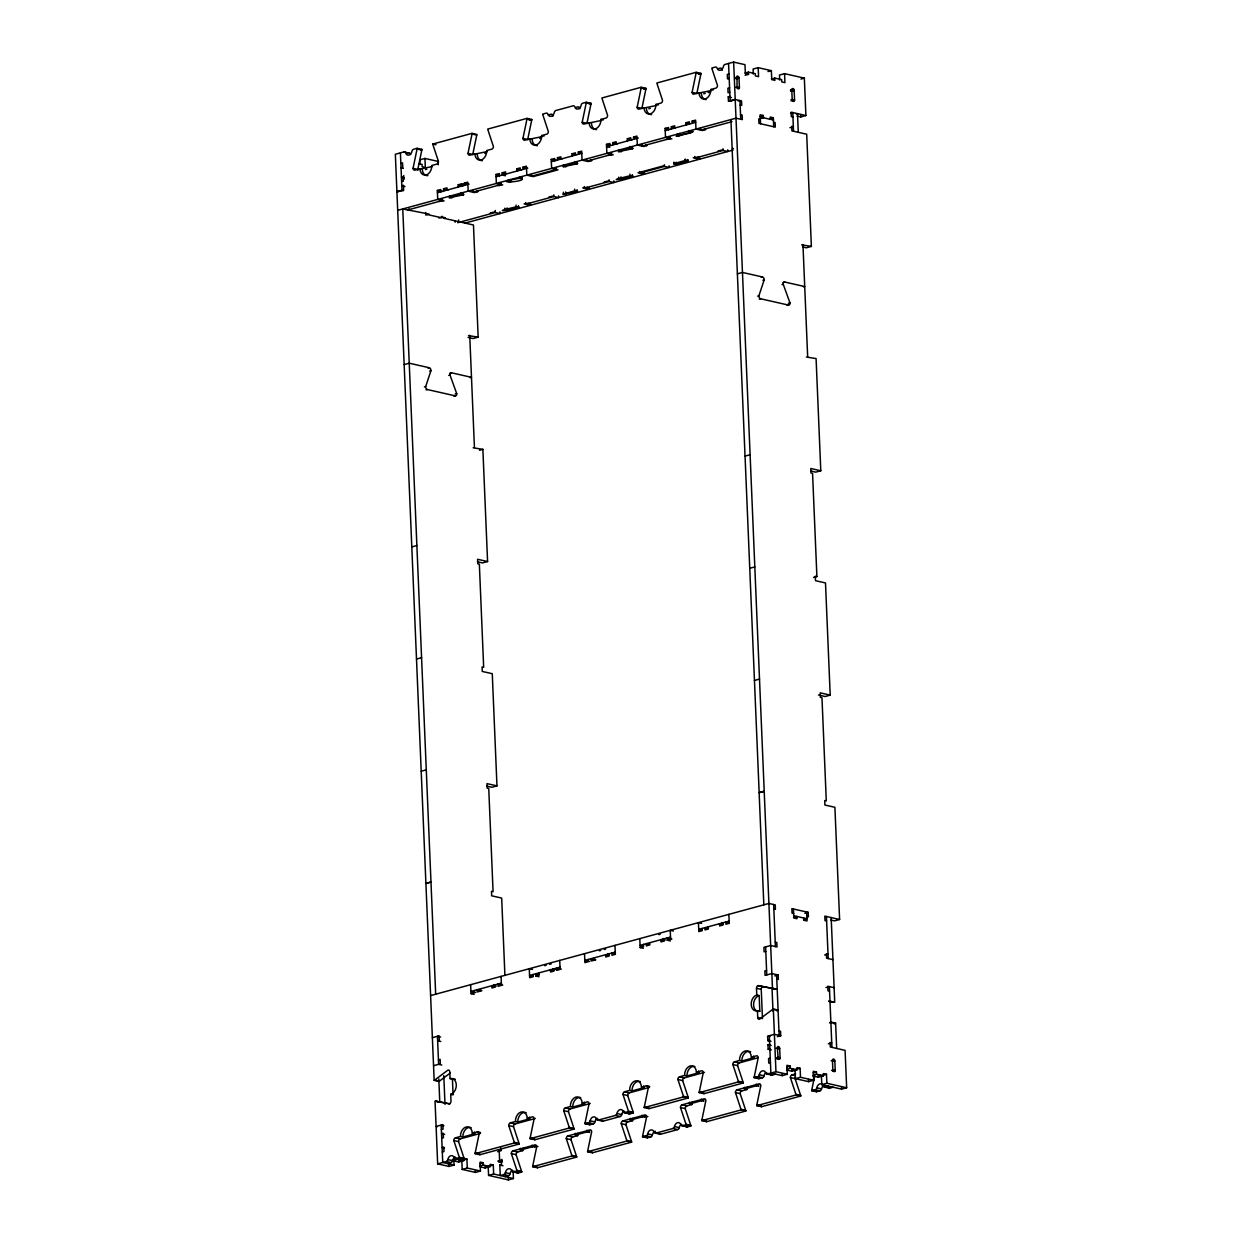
<?xml version="1.0" encoding="UTF-8"?>
<svg xmlns="http://www.w3.org/2000/svg" width="1242" height="1242" viewBox="0 0 1242 1242"><rect width="100%" height="100%" fill="white"/><g stroke="black" fill="none" stroke-linecap="round" stroke-linejoin="round"><path stroke-width="1.5" d="M735.838 78.727L739.006 77.858L739.409 87.483A1.739 1.133 74.8 0 1 738.291 88.896A1.739 1.133 74.8 0 1 737.034 86.94L737.034 76.305M432.449 166.506L414.844 170.107A2.313 1.661 -77.2 0 1 413.058 168.322L417.064 148.978A2.313 1.661 -77.2 0 0 417.11 148.31L421.861 149.397A2.313 1.661 -77.2 0 1 421.814 150.049L417.809 169.409A2.313 1.661 -77.2 0 0 417.933 170.138M468.001 153.356L472.022 134.012A2.313 1.661 -77.2 0 0 472.053 133.344L476.804 134.431A2.313 1.661 -77.2 0 1 476.757 135.083L472.752 154.443L468.001 153.356A2.313 1.661 -77.2 0 0 469.787 155.141L487.392 151.54M522.96 138.39L526.965 119.046A2.313 1.661 -77.2 0 0 526.996 118.378L531.747 119.465A2.313 1.661 -77.2 0 1 531.7 120.117L527.695 139.477L522.96 138.39A2.313 1.661 -77.2 0 0 524.745 140.175L542.335 136.573M582.203 122.259L586.224 102.9A2.313 1.661 -77.2 0 0 586.255 102.248L591.006 103.319A2.313 1.661 -77.2 0 1 590.959 103.986L586.954 123.331L582.203 122.259A2.313 1.661 -77.2 0 0 583.988 124.029L601.594 120.427M637.162 107.293L641.167 87.934A2.313 1.661 -77.2 0 0 641.214 87.266L645.949 88.353A2.313 1.661 -77.2 0 1 645.918 89.005L641.897 108.364L637.162 107.293A2.313 1.661 -77.2 0 0 638.947 109.063L656.537 105.461M692.105 92.327L696.11 72.968A2.313 1.661 -77.2 0 0 696.157 72.3L700.892 73.387A2.313 1.661 -77.2 0 1 700.861 74.039L696.855 93.398L692.105 92.327A2.313 1.661 -77.2 0 0 693.89 94.097L711.48 90.495M535.271 1118.468L515.12 1123.948A2.313 1.661 -77.2 0 0 513.52 1126.665L519.032 1143.416A2.313 1.661 -77.2 0 1 519.14 1144.037L479.893 1154.734L475.143 1153.647A2.313 1.661 -77.2 0 1 475.189 1152.995L479.195 1133.636A2.313 1.661 -77.2 0 0 477.409 1131.85L472.333 1133.232A8.12 5.791 -77.2 0 0 466.092 1126.991A8.12 5.791 -77.2 0 0 460.487 1136.461L455.426 1137.843A2.313 1.661 -77.2 0 0 453.827 1140.544L459.338 1157.311A2.313 1.661 -77.2 0 1 459.447 1157.932L464.182 1159.003A2.313 1.661 -77.2 0 0 464.089 1158.382L458.577 1141.631A2.313 1.661 -77.2 0 1 460.161 1138.914L480.328 1133.434M590.214 1103.501L570.062 1108.982A2.313 1.661 -77.2 0 0 568.463 1111.699L573.975 1128.45A2.313 1.661 -77.2 0 1 574.083 1129.071L534.836 1139.768L530.086 1138.681A2.313 1.661 -77.2 0 1 530.132 1138.029L534.138 1118.669A2.313 1.661 -77.2 0 0 532.352 1116.884L527.276 1118.266A8.12 5.791 -77.2 0 0 521.035 1112.025A8.12 5.791 -77.2 0 0 515.446 1121.495L510.369 1122.877A2.313 1.661 -77.2 0 0 508.77 1125.578L514.281 1142.345A2.313 1.661 -77.2 0 1 514.39 1142.966L519.14 1144.037M577.872 1133.294A8.12 5.791 -77.2 0 0 577.716 1135.623L572.64 1137.004A2.313 1.661 -77.2 0 0 571.041 1139.706L576.567 1156.473A2.313 1.661 -77.2 0 1 576.661 1157.094L537.413 1167.775L532.678 1166.704A2.313 1.661 -77.2 0 1 532.709 1166.036L536.715 1146.692A2.313 1.661 -77.2 0 0 534.929 1144.907L512.946 1150.899A2.313 1.661 -77.2 0 0 511.347 1153.601L516.874 1170.352A2.313 1.661 -77.2 0 1 516.967 1170.973L521.718 1172.06A2.313 1.661 -77.2 0 0 521.624 1171.439L516.098 1154.672A2.313 1.661 -77.2 0 1 517.697 1151.971L522.773 1150.589A8.12 5.791 -77.2 0 1 522.929 1148.26M597.2 1118.343A4.642 3.307 -77.2 0 0 594.887 1121.899A2.313 1.661 -77.2 0 1 593.35 1123.824L589.779 1124.786L585.029 1123.715A2.313 1.661 -77.2 0 1 585.075 1123.047L589.081 1103.703A2.313 1.661 -77.2 0 0 587.295 1101.918L582.219 1103.3A8.12 5.791 -77.2 0 0 575.977 1097.059A8.12 5.791 -77.2 0 0 570.388 1106.529L565.312 1107.911A2.313 1.661 -77.2 0 0 563.713 1110.612L569.24 1127.363A2.313 1.661 -77.2 0 1 569.333 1128L574.083 1129.071M632.815 1118.328A8.12 5.791 -77.2 0 0 632.659 1120.657L627.583 1122.038A2.313 1.661 -77.2 0 0 625.984 1124.74L631.51 1141.507A2.313 1.661 -77.2 0 1 631.604 1142.128L592.372 1152.809L587.621 1151.738A2.313 1.661 -77.2 0 1 587.652 1151.07L591.673 1131.726A2.313 1.661 -77.2 0 0 589.888 1129.941L567.889 1135.933A2.313 1.661 -77.2 0 0 566.29 1138.635L571.817 1155.386A2.313 1.661 -77.2 0 1 571.91 1156.007L576.661 1157.094M704.416 1072.389L684.264 1077.885A2.313 1.661 -77.2 0 0 682.665 1080.587L688.177 1097.338A2.313 1.661 -77.2 0 1 688.285 1097.959L649.038 1108.656L644.288 1107.569A2.313 1.661 -77.2 0 1 644.334 1106.917L648.34 1087.557A2.313 1.661 -77.2 0 0 646.554 1085.772L641.477 1087.154A8.12 5.791 -77.2 0 0 635.236 1080.928A8.12 5.791 -77.2 0 0 629.647 1090.383L624.571 1091.765A2.313 1.661 -77.2 0 0 622.972 1094.466L628.483 1111.233A2.313 1.661 -77.2 0 1 628.592 1111.854L633.342 1112.925A2.313 1.661 -77.2 0 0 633.234 1112.304L627.722 1095.553A2.313 1.661 -77.2 0 1 629.321 1092.851L649.473 1087.355M655.233 1131.167A4.642 3.307 -77.2 0 0 652.407 1134.94A2.313 1.661 -77.2 0 1 650.87 1136.88L647.315 1137.843L642.564 1136.772A2.313 1.661 -77.2 0 1 642.611 1136.104L646.616 1116.76A2.313 1.661 -77.2 0 0 644.831 1114.974L622.832 1120.967A2.313 1.661 -77.2 0 0 621.233 1123.668L626.76 1140.42A2.313 1.661 -77.2 0 1 626.853 1141.041L631.604 1142.128M757.527 1057.92L739.207 1062.919A2.313 1.661 -77.2 0 0 737.608 1065.62L743.135 1082.372A2.313 1.661 -77.2 0 1 743.228 1082.993L703.981 1093.69L699.23 1092.603A2.313 1.661 -77.2 0 1 699.277 1091.951L703.283 1072.591A2.313 1.661 -77.2 0 0 701.497 1070.806L696.42 1072.188A8.12 5.791 -77.2 0 0 690.179 1065.947A8.12 5.791 -77.2 0 0 684.59 1075.417L679.514 1076.798A2.313 1.661 -77.2 0 0 677.915 1079.5L683.442 1096.267A2.313 1.661 -77.2 0 1 683.535 1096.888L688.285 1097.959M747.016 1087.216A8.12 5.791 -77.2 0 0 746.861 1089.544L741.784 1090.926A2.313 1.661 -77.2 0 0 740.185 1093.643L745.712 1110.395A2.313 1.661 -77.2 0 1 745.805 1111.016L706.574 1121.712L701.823 1120.626A2.313 1.661 -77.2 0 1 701.87 1119.974L705.875 1100.614A2.313 1.661 -77.2 0 0 704.09 1098.828L682.091 1104.821A2.313 1.661 -77.2 0 0 680.492 1107.522L686.019 1124.289A2.313 1.661 -77.2 0 1 686.112 1124.91L690.862 1125.982A2.313 1.661 -77.2 0 0 690.769 1125.361L685.242 1108.609A2.313 1.661 -77.2 0 1 686.842 1105.892L691.918 1104.511A8.12 5.791 -77.2 0 1 692.073 1102.182M766.097 1072.436A4.642 3.307 -77.2 0 0 764.032 1075.82A2.313 1.661 -77.2 0 1 762.495 1077.745L758.924 1078.724L754.173 1077.637A2.313 1.661 -77.2 0 1 754.22 1076.985L758.225 1057.625A2.313 1.661 -77.2 0 0 756.44 1055.84L751.379 1057.221A8.12 5.791 -77.2 0 0 745.122 1050.98A8.12 5.791 -77.2 0 0 739.533 1060.451L734.457 1061.832A2.313 1.661 -77.2 0 0 732.858 1064.534L738.385 1081.301A2.313 1.661 -77.2 0 1 738.478 1081.922L743.228 1082.993M795.454 1077.156A2.313 1.661 -77.2 0 0 795.128 1078.677L800.655 1095.428A2.313 1.661 -77.2 0 1 800.748 1096.049L761.517 1106.731L756.766 1105.659A2.313 1.661 -77.2 0 1 756.813 1105.007L760.818 1085.648A2.313 1.661 -77.2 0 0 759.033 1083.862L737.034 1089.855A2.313 1.661 -77.2 0 0 735.45 1092.556L740.962 1109.323A2.313 1.661 -77.2 0 1 741.055 1109.944L745.805 1111.016M824.129 1085.197A4.642 3.307 -77.2 0 0 821.552 1088.877A2.313 1.661 -77.2 0 1 820.031 1090.802L816.46 1091.765L811.709 1090.693A2.313 1.661 -77.2 0 1 811.756 1090.026L814.674 1075.96M470.221 377.677L471.494 377.335L451.467 372.786A2.313 1.521 74.8 0 0 450.008 375.037L456.714 393.605A2.313 1.521 74.8 0 1 455.271 395.872L427.341 389.538A2.313 1.521 74.8 0 1 425.68 386.572L430.927 370.721A2.313 1.521 74.8 0 0 429.266 367.741L409.239 363.207L404.162 364.589M803.45 286.902L804.707 286.56L784.68 282.012A2.313 1.521 74.8 0 0 783.236 284.278L789.943 302.846A2.313 1.521 74.8 0 1 788.484 305.097L760.57 298.763A2.313 1.521 74.8 0 1 758.893 295.798L764.156 279.947A2.313 1.521 74.8 0 0 762.479 276.982L742.452 272.433L737.391 273.814M410.605 154.582A4.642 3.307 -77.2 0 1 410.388 154.039A2.313 1.661 -77.2 0 0 408.727 152.968L403.976 151.897L395.344 154.256L434.157 1080.323A2.313 1.661 -77.2 0 0 434.638 1080.105L447.989 1070.076A2.313 1.661 -77.2 0 1 449.775 1071.862L450.054 1078.584A8.12 5.791 -77.2 0 1 456.311 1084.825A8.12 5.791 -77.2 0 1 450.722 1094.295L451.001 1101.017A2.313 1.661 -77.2 0 1 449.402 1103.719L435.523 1101.111L447.213 1103.501M434.157 1080.323L438.907 1081.409A2.313 1.661 -77.2 0 0 439.389 1081.177L450.241 1073.026M776.762 1010.926L777.601 1010.305A2.313 1.661 -77.2 0 1 778.082 1010.072L773.331 1009.001A2.313 1.661 -77.2 0 0 772.85 1009.234L759.499 1019.247A2.313 1.661 -77.2 0 1 757.713 1017.477L757.434 1010.74A8.12 5.791 -77.2 0 1 751.193 1004.499A8.12 5.791 -77.2 0 1 756.782 995.028L756.502 988.306A2.313 1.661 -77.2 0 1 758.086 985.605L776.716 989.284L758.086 985.605M829.547 1022.911L830.386 1022.275A2.313 1.661 -77.2 0 1 830.851 1022.057L835.602 1023.129L836.673 1048.45M834.298 1023.982L835.121 1023.361A2.313 1.661 -77.2 0 1 835.602 1023.129M673.987 163.804C677.34 166.475 704.354 154.163 673.987 163.804L673.909 162.112L674.002 163.804L676.378 164.348L676.269 162.236M417.11 148.31L413.539 149.288A2.313 1.661 -77.2 0 0 412.018 151.214A4.642 3.307 -77.2 0 1 408.944 155.079A4.642 3.307 -77.2 0 1 405.637 152.952A2.313 1.661 -77.2 0 0 403.976 151.897M419.92 168.726A8.12 5.791 -77.2 0 0 426.177 174.967A8.12 5.791 -77.2 0 0 431.766 165.512L436.842 164.115A2.313 1.661 -77.2 0 0 438.442 161.413L432.915 144.662A2.313 1.661 -77.2 0 1 432.821 144.041L472.053 133.344M526.996 118.378L487.764 129.075A2.313 1.661 -77.2 0 0 487.858 129.696L493.385 146.447A2.313 1.661 -77.2 0 1 491.785 149.149L486.709 150.53A8.12 5.791 -77.2 0 1 481.12 160.001A8.12 5.791 -77.2 0 1 474.863 153.76M586.255 102.248L582.7 103.21A2.313 1.661 -77.2 0 0 581.163 105.135A4.642 3.307 -77.2 0 1 578.104 109.001A4.642 3.307 -77.2 0 1 574.782 106.874A2.313 1.661 -77.2 0 0 573.121 105.818L555.842 110.522A2.313 1.661 -77.2 0 0 554.305 112.463A4.642 3.307 -77.2 0 1 551.246 116.313A4.642 3.307 -77.2 0 1 547.924 114.202A2.313 1.661 -77.2 0 0 546.278 113.131L542.707 114.109A2.313 1.661 -77.2 0 0 542.801 114.73L548.327 131.481A2.313 1.661 -77.2 0 1 546.728 134.183L541.652 135.564A8.12 5.791 -77.2 0 1 536.063 145.035A8.12 5.791 -77.2 0 1 529.806 138.793M641.214 87.266L601.966 97.963A2.313 1.661 -77.2 0 0 602.06 98.584L607.586 115.335A2.313 1.661 -77.2 0 1 605.987 118.052L600.911 119.434A8.12 5.791 -77.2 0 1 595.322 128.889A8.12 5.791 -77.2 0 1 589.065 122.647M696.157 72.3L656.909 82.997A2.313 1.661 -77.2 0 0 657.002 83.618L662.529 100.369A2.313 1.661 -77.2 0 1 660.93 103.086L655.854 104.468A8.12 5.791 -77.2 0 1 650.265 113.922A8.12 5.791 -77.2 0 1 644.008 107.681M745.045 73.045L748.429 72.129L748.522 74.365L745.355 73.651L744.983 64.677L733.649 62.1L724.986 64.444A2.313 1.661 -77.2 0 0 723.465 66.385A4.642 3.307 -77.2 0 1 720.391 70.235A4.642 3.307 -77.2 0 1 717.084 68.124A2.313 1.661 -77.2 0 0 715.423 67.052L711.852 68.031A2.313 1.661 -77.2 0 0 711.945 68.652L717.472 85.403A2.313 1.661 -77.2 0 1 715.873 88.12L710.797 89.502A8.12 5.791 -77.2 0 1 705.208 98.956A8.12 5.791 -77.2 0 1 698.967 92.715M406.724 153.511L408.727 152.968M420.526 149.754L421.861 149.397M529.294 120.132L531.747 119.465M548.343 114.932L551.029 114.217A2.313 1.661 -77.2 0 1 552.674 115.273A4.642 3.307 -77.2 0 0 553.047 116.08M575.714 107.48L577.872 106.89A2.313 1.661 -77.2 0 1 579.533 107.961A4.642 3.307 -77.2 0 0 579.905 108.768M589.22 103.8L591.006 103.319M643.496 89.02L645.949 88.353M698.454 74.054L700.892 73.387M718.388 68.621L720.174 68.139A2.313 1.661 -77.2 0 1 721.819 69.195A4.642 3.307 -77.2 0 0 722.347 70.251M400.856 163.339L402.548 162.873L402.734 167.359L401.042 167.825L403.417 168.369M728.992 73.946L727.3 74.411L727.486 78.898L729.178 78.432M438.286 164.798L438.147 161.429L424.95 158.433L419.874 159.814L420.06 164.301M771.422 79.022L774.806 78.106L774.899 80.357L771.748 79.628L771.36 70.654L758.179 67.673L753.102 69.055L753.32 74.101M735.357 77.672L736.63 77.314M745.138 75.281L748.522 74.365M736.475 78.82L739.006 78.137L736.63 77.594M767.975 71.586L771.36 70.654M425.416 169.611L426.891 169.207M484.799 153.434L486.274 153.03M539.742 138.467L541.217 138.064M648.759 108.768L650.249 108.364M703.702 93.802L705.192 93.398M708.142 92.591L709.632 92.187M729.582 87.778L727.89 88.244L728.076 92.731L729.768 92.265M797.131 116.08L800.826 116.919L805.903 115.537L804.335 78.137L784.556 73.651L779.479 75.032L779.697 80.078M401.911 178.227L403.821 177.715L403.728 175.526M735.761 87.297L739.394 87.483L737.189 88.089M401.616 181.658L403.308 181.192L403.122 176.706L401.43 177.171L403.805 177.715A1.739 1.133 74.8 0 0 404.302 179.112M740.154 105.058L741.722 105.415L741.536 100.928L735.202 99.484L728.433 101.332L728.247 96.845L729.939 96.379M800.95 79.069L804.335 78.137M398.108 191.92L396.912 191.641L403.666 189.793L403.479 185.306L401.787 185.772L404.954 186.486M396.912 191.641L403.572 190.616M728.557 63.482L730.141 100.881L735.217 99.5M738.26 101.021L739.953 100.571L740.729 119.263M790.502 90.169L792.163 88.819A1.77 1.149 74.8 0 1 794.228 90.356M790.549 90.464L794.181 90.65M790.642 91.318L794.135 90.371L794.57 99.997A1.739 1.133 74.8 0 1 793.421 101.409A1.739 1.133 74.8 0 1 792.163 99.453M439.109 201.437L444.077 200.878L437.712 199.434L437.339 190.461L440.724 189.545L440.817 191.78M443.642 191.02L443.549 188.768L446.934 187.852L447.027 190.088M458.298 187.014L458.205 184.779L461.589 183.847L464.756 184.577M464.492 185.337L464.399 183.086L467.784 182.17L468.187 191.144M497.747 185.462L502.715 184.903L496.35 183.459L495.977 174.485L499.362 173.57L499.455 175.805M505.447 175.759L502.28 175.044L502.187 172.793L505.572 171.877L505.665 174.113M516.936 171.054L516.843 168.803L520.227 167.887L520.32 170.123M523.13 169.362L523.037 167.111L526.422 166.195L526.825 175.169L533.16 176.612L557.953 169.844L551.619 168.415M551.619 168.415L551.231 159.442L554.615 158.51L554.708 160.761M557.534 159.985L557.441 157.75L560.825 156.818L560.918 159.069M572.189 155.995L572.096 153.76L575.481 152.828L575.574 155.079M578.399 154.303L578.306 152.067L581.675 151.136L582.063 160.125L588.398 161.553L591.782 160.637L590.198 160.28M608.254 155.359L613.222 154.8L606.872 153.356L606.484 144.382L609.869 143.467L609.962 145.702M612.787 144.941L612.694 142.69L616.079 141.774L616.172 144.01M627.443 140.951L627.35 138.7L630.734 137.784L630.827 140.02M633.653 139.259L633.56 137.008L636.944 136.092L637.332 145.066L643.667 146.509L647.051 145.578L645.467 145.221M666.892 139.383L671.86 138.825L665.51 137.381L665.122 128.407L668.507 127.491L668.6 129.727M671.425 128.966L671.332 126.715L674.716 125.799L674.81 128.05M686.081 124.976L685.988 122.725L689.372 121.809L689.465 124.045M692.291 123.284L692.198 121.033L695.582 120.117L695.97 129.09L702.304 130.534L705.689 129.618L704.105 129.246M437.463 192.712L467.908 184.421M496.101 176.737L526.546 168.446M551.339 161.677L581.784 153.387M637.053 138.343L606.608 146.634L609.775 147.348M665.246 130.658L695.691 122.368M790.906 99.795L794.57 99.997L791.201 100.928M397.688 210.333L735.994 118.192L742.328 119.62L742.142 115.133L740.558 114.776M519.622 178.32C483.775 184.204 534.293 182.217 519.56 177.063M407.438 210.053L442.462 200.505L442.4 198.829M731.957 121.669L700.705 130.162L700.628 128.485M759.949 116.422L763.333 115.506L763.426 117.742L760.042 118.673M769.962 118.704L773.347 117.773L773.719 126.746M790.642 113.131L792.753 112.556L793.529 131.248M796.231 113.969L797.504 113.627L798.28 132.32M425.618 214.99L429.002 214.059L402.765 208.951L435.678 994.205M438.814 217.987L442.199 217.055L445.366 217.769L443.673 218.235L473.466 225.004L478.17 337.172L473.093 338.554L468.032 337.405M789.928 127.678L793.312 126.746L791.728 126.389L791.915 130.876L806.695 134.229L811.383 246.413L806.322 247.795L802.937 247.018M457.739 222.722L495.263 212.491L495.185 210.395M518.411 205.66L518.488 207.336L516.129 206.809C478.465 215.735 531.592 206.296 516.113 206.809M632.318 174.641L632.38 176.317L630.02 175.79C592.294 184.716 645.514 175.324 630.02 175.79M464.989 223.11L733.153 150.049M468.451 335.604L478.17 337.172M801.68 244.845L811.383 246.413M427.993 368.098L429.266 367.741M761.222 277.323L762.479 276.982M429.67 371.063L430.927 370.721M762.883 280.288L764.156 279.947M449.883 373.221L451.467 372.786M783.097 282.446L784.68 282.012M448.75 375.394L450.008 375.037M781.963 284.62L783.236 284.278M424.407 386.914L425.68 386.572M757.636 296.139L758.893 295.798M426.084 389.879L427.341 389.538M759.297 299.105L760.57 298.763M455.131 394.04L456.714 393.605M788.344 303.281L789.943 302.846M453.998 396.214L455.271 395.872M787.211 305.439L788.484 305.097M473.155 447.788L482.874 449.356L487.578 561.539L482.501 562.921L477.502 561.788M806.384 357.013L816.087 358.581L820.791 470.765L815.715 472.146L810.716 471.013M479.49 450.272L482.874 449.356M411.801 546.884L416.908 545.502M763.83 904.828L759.126 792.644L764.203 791.263L759.157 792.644L745.045 456.109L750.121 454.727M416.505 659.052L421.597 657.686M749.733 568.293L754.826 566.911M813.51 577.468L816.894 576.552L812.563 473.342L810.979 472.985L810.793 468.498L820.791 470.765M421.209 771.235L426.301 769.854M754.422 680.461L759.53 679.095M487.578 561.539L477.565 559.273L477.766 563.759L479.35 564.116L483.666 667.311L482.082 666.954L482.269 671.441L492.267 673.707L496.971 785.891L491.894 787.273L486.895 786.139M816.894 576.552L815.311 576.195L815.497 580.682L825.495 582.948L830.199 695.116L825.123 696.514L818.462 694.992M430.617 995.587L768.907 903.446L775.241 904.875L775.427 909.361L773.844 909.004M544.772 965.686L546.185 965.298M549.709 964.335L551.122 963.963M599.312 950.829L600.724 950.441M604.249 949.478L605.661 949.09M658.803 934.621L660.216 934.232M501.38 983.121L470.935 991.427L475.686 992.498M560.018 967.161L529.573 975.451L532.74 976.165M615.256 952.102L584.811 960.392L589.562 961.463M670.525 937.058L640.08 945.348L643.247 946.062M729.163 921.083L698.718 929.373L701.885 930.087M492.763 986.66L496.257 986.132M551.401 970.685L554.584 970.142M606.639 955.626L609.123 955.098M661.21 940.784L665.091 940.039M720.546 924.607L723.387 924.064M470.64 984.689L471.013 993.662L474.397 992.746L474.304 990.495M538.935 974.473L535.768 973.759L535.861 975.995L539.245 975.079L539.152 972.828M639.785 938.61L640.173 947.584L643.542 946.668L643.449 944.417M671.891 939.045L667.14 937.974L667.233 940.21L670.618 939.294L670.23 930.32L673.412 931.034M592.946 960.547L595.772 959.787L591.021 958.7L591.114 960.951L594.499 960.019L594.406 957.784M804.832 913.289L808.216 912.358L808.402 916.844L806.834 916.487M793.514 917.388L796.898 916.456L796.991 918.707L793.824 917.978L793.452 909.004M803.543 919.654L806.927 918.738L793.731 915.742M830.199 695.116L820.201 692.85L820.388 697.336L821.971 697.693L826.287 800.904L824.704 800.547L824.905 805.033L834.903 807.3L839.608 919.484L834.531 920.865L830.836 920.027M432.371 1037.66L439.14 1035.812L439.326 1040.299L437.634 1040.765L440.801 1041.479M765.786 951.372L764.094 951.838L763.908 947.351L770.677 945.504L776.995 946.947L776.809 942.461L775.225 942.104M438.442 1059.83L440.134 1059.379L440.32 1063.866L433.551 1065.698M766.578 970.452L764.886 970.902L765.072 975.389L771.841 973.557L778.175 974.986L778.361 979.472L776.778 979.115M824.61 954.989L827.979 954.073L826.396 953.716L826.598 958.203L832.947 959.631M774.791 975.917L778.175 974.986M825.992 987.53L829.377 986.598L831.923 1047.363M777.337 1036.666L780.721 1035.75L780.535 1031.264L778.951 1030.907M441.36 1129.568L443.052 1129.118L442.866 1124.631L436.097 1126.463L437.277 1126.742M780.721 1035.75L774.387 1034.322L767.618 1036.154L767.82 1040.641L769.512 1040.191M771.344 1049.971L768.177 1049.242L767.991 1044.755L769.683 1044.305M441.717 1138.169L443.41 1137.719L443.223 1133.216L441.531 1133.682L444.698 1134.396M768.177 1049.242L769.869 1048.791M776.048 1048.295L779.681 1048.481L780.085 1058.106L777.554 1058.789M778.423 1048.822L779.681 1048.481A1.739 1.133 74.8 0 0 778.423 1046.525A1.739 1.133 74.8 0 0 777.321 1047.938L778.206 1058.774M460.487 1136.461L462.862 1137.004L474.708 1133.775A8.12 5.791 -77.2 0 0 474.491 1132.099M515.446 1121.495L517.805 1122.038L529.651 1118.809A8.12 5.791 -77.2 0 0 529.434 1117.132M570.388 1106.529L572.764 1107.072L584.594 1103.843A8.12 5.791 -77.2 0 0 584.392 1102.166M629.647 1090.383L632.023 1090.926L643.853 1087.697A8.12 5.791 -77.2 0 0 643.635 1086.036M684.59 1075.417L686.966 1075.96L698.796 1072.731A8.12 5.791 -77.2 0 0 698.594 1071.07M739.533 1060.451L741.909 1060.994L753.739 1057.765A8.12 5.791 -77.2 0 0 753.537 1056.104M770.257 1058.137L768.565 1058.588L768.751 1063.074L770.444 1062.624M776.452 1057.92L777.725 1057.563M828.321 1043.792L831.705 1042.876L830.122 1042.519L830.308 1047.006L845.088 1050.359L846.656 1087.744L841.579 1089.125L821.8 1084.639L821.443 1076.224M776.7 1058.743L780.085 1057.827L777.709 1057.284M442.292 1152.002L443.984 1151.551L443.798 1147.065L442.105 1147.515L444.481 1148.058M786.714 1066.94L790.083 1066.024L790.191 1068.275L797.038 1069.828L796.945 1067.577L800.112 1068.306L800.485 1077.28L813.681 1080.261L813.308 1071.287L816.475 1072.017L816.568 1074.252L823.415 1075.805L823.322 1073.569L826.489 1074.283L826.861 1083.257L846.656 1087.744M439.777 1102.228L435.042 1101.157L437.665 1163.863L446.297 1161.503L451.048 1162.59A2.313 1.661 -77.2 0 0 452.585 1160.649A4.642 3.307 -77.2 0 1 455.146 1156.97M446.297 1161.503A2.313 1.661 -77.2 0 0 447.834 1159.578A4.642 3.307 -77.2 0 1 450.908 1155.712A4.642 3.307 -77.2 0 1 454.215 1157.839A2.313 1.661 -77.2 0 0 455.876 1158.895L459.447 1157.932M475.143 1153.647L514.39 1142.966M530.086 1138.681L569.333 1128M585.029 1123.715L588.599 1122.737L593.35 1123.824M588.599 1122.737A2.313 1.661 -77.2 0 0 590.136 1120.812A4.642 3.307 -77.2 0 1 593.195 1116.962A4.642 3.307 -77.2 0 1 596.517 1119.073A2.313 1.661 -77.2 0 0 598.163 1120.144L615.458 1115.425L620.208 1116.511A2.313 1.661 -77.2 0 0 621.73 1114.571A4.642 3.307 -77.2 0 1 624.058 1111.031M615.458 1115.425A2.313 1.661 -77.2 0 0 616.979 1113.5A4.642 3.307 -77.2 0 1 620.053 1109.634A4.642 3.307 -77.2 0 1 623.36 1111.761A2.313 1.661 -77.2 0 0 625.021 1112.816L628.592 1111.854M644.288 1107.569L683.535 1096.888M699.23 1092.603L738.478 1081.922M754.173 1077.637L757.744 1076.674L762.495 1077.745M757.744 1076.674A2.313 1.661 -77.2 0 0 759.281 1074.734A4.642 3.307 -77.2 0 1 762.34 1070.883A4.642 3.307 -77.2 0 1 765.662 1072.995A2.313 1.661 -77.2 0 0 767.323 1074.066L775.955 1071.706L787.304 1074.283L786.931 1065.31L790.083 1066.024M451.886 1160.416L457.817 1159.236M786.807 1069.191L790.191 1068.275M447.493 1163.552L451.048 1162.59M455.876 1158.895L460.627 1159.981L464.182 1159.003M598.163 1120.144L602.913 1121.216L620.208 1116.511M625.021 1112.816L629.772 1113.903L633.342 1112.925M767.323 1074.066L772.058 1075.137L775.629 1074.175M480.452 1171.035L467.271 1168.039L466.899 1159.065L461.822 1160.447L462.195 1169.421L475.391 1172.417L480.452 1171.035L480.08 1162.062L483.247 1162.776L483.34 1165.027L490.202 1166.58L490.109 1164.328L493.276 1165.058L493.648 1174.032L513.427 1178.518L513.132 1171.501M795.035 1069.688L800.112 1068.306M458.748 1161.984L463.825 1160.587L463.732 1158.351L458.655 1159.733L458.748 1161.984L447.834 1159.578M786.823 1070.045L791.961 1071.209L797.038 1069.828M497.561 1151.691L500.945 1150.76L500.805 1147.779M831.177 1060.792L832.451 1060.451A1.739 1.133 74.8 0 1 833.568 1059.038A1.739 1.133 74.8 0 1 834.826 1060.994L835.229 1070.62A1.77 1.149 74.8 0 1 833.413 1071.163M833.553 1061.336L834.826 1060.994L832.466 1060.451M437.665 1163.863L448.999 1166.44L454.075 1165.058L453.749 1157.202M770.506 1035.968L769.31 1035.704L770.878 1073.088L782.227 1075.665L787.304 1074.283M800.748 1096.049L796.013 1094.978A2.313 1.661 -77.2 0 0 795.905 1094.342L790.393 1077.59A2.313 1.661 -77.2 0 1 791.992 1074.889L795.656 1073.895M520.46 1148.307A8.12 5.791 -77.2 0 0 520.398 1150.045L532.244 1146.832L537.988 1146.444M575.419 1133.341A8.12 5.791 -77.2 0 0 575.341 1135.079L587.187 1131.866L589.562 1132.393A8.12 5.791 -77.2 0 0 589.345 1130.732M630.362 1118.374A8.12 5.791 -77.2 0 0 630.284 1120.113L642.13 1116.9L647.889 1116.511M689.62 1102.228A8.12 5.791 -77.2 0 0 689.543 1103.983L701.388 1100.754L703.764 1101.297A8.12 5.791 -77.2 0 0 703.546 1099.62M744.563 1087.262A8.12 5.791 -77.2 0 0 744.486 1089.017L756.331 1085.787L758.707 1086.331A8.12 5.791 -77.2 0 0 758.489 1084.654M479.862 1163.707L483.247 1162.776M813.091 1072.933L816.475 1072.017M462.195 1169.421L467.271 1168.039M795.066 1070.247L795.423 1078.661L800.485 1077.28M479.955 1165.943L483.34 1165.027M497.949 1161.037L501.333 1160.106L501.52 1164.592L499.827 1165.058L500.262 1175.537L503.833 1174.559L508.583 1175.631A2.313 1.661 -77.2 0 0 510.12 1173.706A4.642 3.307 -77.2 0 1 512.434 1170.166M813.184 1075.184L816.568 1074.252M498.353 1161.192L499.626 1160.851L499.222 1151.225A1.739 1.133 74.8 0 1 501.1 1150.356M831.581 1070.418L832.854 1070.076L832.451 1060.451M498.632 1162.031L502.016 1161.115M499.781 1161.984L502.001 1161.379L501.923 1159.36M832.683 1071.303L835.229 1070.62M488.199 1166.44L493.276 1165.058M821.412 1075.665L826.489 1074.283M479.986 1166.797L485.125 1167.961L490.202 1166.58M812.78 1075.929L818.354 1077.187L823.415 1075.805M795.423 1078.661L808.604 1081.642L813.681 1080.261M488.215 1166.999L488.572 1175.413L493.648 1174.032M821.8 1084.639L826.861 1083.257M503.833 1174.559A2.313 1.661 -77.2 0 0 505.37 1172.634A4.642 3.307 -77.2 0 1 508.428 1168.769A4.642 3.307 -77.2 0 1 511.751 1170.896A2.313 1.661 -77.2 0 0 513.396 1171.951L516.967 1170.973M532.678 1166.704L571.91 1156.007M587.621 1151.738L626.853 1141.041M642.564 1136.772L646.135 1135.793L650.87 1136.88M646.135 1135.793A2.313 1.661 -77.2 0 0 647.656 1133.868A4.642 3.307 -77.2 0 1 650.73 1130.003A4.642 3.307 -77.2 0 1 654.037 1132.13A2.313 1.661 -77.2 0 0 655.698 1133.185L672.978 1128.481L677.728 1129.568A2.313 1.661 -77.2 0 0 679.265 1127.627A4.642 3.307 -77.2 0 1 681.33 1124.243M672.978 1128.481A2.313 1.661 -77.2 0 0 674.515 1126.556A4.642 3.307 -77.2 0 1 677.573 1122.69A4.642 3.307 -77.2 0 1 680.895 1124.817A2.313 1.661 -77.2 0 0 682.557 1125.873L686.112 1124.91M701.823 1120.626L741.055 1109.944M756.766 1105.659L796.013 1094.978M811.709 1090.693L815.28 1089.715L820.031 1090.802M815.28 1089.715A2.313 1.661 -77.2 0 0 816.801 1087.79A4.642 3.307 -77.2 0 1 819.875 1083.924A4.642 3.307 -77.2 0 1 823.182 1086.051A2.313 1.661 -77.2 0 0 824.843 1087.123L828.414 1086.145M505.013 1176.609L508.583 1175.631M513.396 1171.951L518.147 1173.022L521.718 1172.06M655.698 1133.185L660.449 1134.272L677.728 1129.568M682.557 1125.873L687.292 1126.96L690.862 1125.982M824.843 1087.123L829.594 1088.194L833.165 1087.216M488.572 1175.413L508.351 1179.9L513.427 1178.518M733.385 148.528L732.438 148.419M828.631 1001.099L834.251 1002.341L829.035 1001.362M448.083 1103.657L449.806 1103.983M748.429 72.129L755.291 73.682L755.384 75.917L758.552 76.647L758.179 67.673M774.806 78.106L781.668 79.659L781.761 81.91L784.928 82.624L784.556 73.651M696.11 72.968L700.861 74.039M710.797 89.502L713.172 90.029M728.247 96.845L731.414 97.559M805.903 115.537L791.138 112.184L791.325 116.67L792.908 117.027M730.141 100.881L731.724 101.239M763.333 115.506L760.166 114.792L760.539 123.765M773.347 117.773L770.18 117.059L770.273 119.31M641.167 87.934L645.918 89.005M760.259 117.027L773.44 120.024M760.352 119.279L758.769 118.906L758.955 123.393L775.303 127.103L775.117 122.616L773.533 122.259M655.854 104.468L658.229 104.996M692.198 121.033L695.365 121.763M685.988 122.725L689.155 123.439M586.224 102.9L590.959 103.986M671.332 126.715L674.499 127.445M665.122 128.407L668.289 129.121M600.911 119.434L603.286 119.962M719.646 151.353L718.062 150.996L721.447 150.08L727.796 151.524L727.734 149.832M633.56 137.008L638.295 138.095M627.35 138.7L632.1 139.772M698.221 157.191L693.253 157.765L699.619 159.193L699.541 157.517M526.965 119.046L531.7 120.117M612.694 142.69L617.445 143.777M685.274 160.73L685.211 159.054L685.258 160.73L687.649 161.274L687.556 159.581M606.484 144.382L609.651 145.097M541.652 135.564L544.027 136.108M578.306 152.067L581.458 152.782M572.096 153.76L575.263 154.474M472.022 134.012L476.757 135.083M557.441 157.75L562.191 158.821M551.231 159.442L555.981 160.513M605.77 182.388L604.186 182.031L607.571 181.099L613.905 182.543L613.843 180.866M432.821 144.041L435.989 144.755M523.037 167.111L527.788 168.198M516.843 168.803L521.593 169.875M587.714 187.294L582.746 187.868L589.096 189.296L589.034 187.62M417.064 148.978L421.814 150.049M502.187 172.793L505.354 173.507M519.591 178.32L521.966 178.848L521.888 177.171M495.977 174.485L499.144 175.2M418.647 163.665L422.078 164.441L422.171 166.692L425.323 167.406L424.95 158.433M550.501 197.431L548.917 197.074L552.302 196.158L558.652 197.602L558.59 195.91M413.058 168.322L417.809 169.409M464.399 183.086L469.15 184.158M458.205 184.779L462.955 185.85M476.323 191.299L477.906 191.656L474.522 192.588L468.172 191.144M529.076 203.269L524.108 203.828L530.458 205.272L530.396 203.595M443.549 188.768L448.3 189.84M437.339 190.461L442.09 191.532M491.863 213.407L490.28 213.05L493.664 212.134L500.014 213.562L499.952 211.885M496.971 785.891L486.973 783.624L487.159 788.111L488.743 788.468L493.074 891.678L491.49 891.321L491.677 895.808L501.675 898.075L504.904 975.187M808.216 912.358L791.868 908.647L792.054 913.134L793.638 913.491M839.608 919.484L824.828 916.13L825.014 920.617L826.598 920.974M728.945 922.713L725.778 921.999L725.871 924.234L729.256 923.318L728.868 914.345M701.606 923.365L698.423 922.635L698.811 931.609L702.18 930.693L702.087 928.442M708.08 928.395L704.913 927.681L705.006 929.916L708.39 929L708.297 926.765M667.233 940.21L670.401 940.939M649.442 944.37L646.275 943.656L646.368 945.892L649.752 944.976L649.659 942.725M834.127 987.685L827.762 986.241L827.948 990.728L829.532 991.085M640.173 947.584L643.325 948.298M777.213 989.253L772.462 988.182L733.649 62.1M829.982 1001.223L834.733 1002.31L831.177 917.574M615.038 953.732L611.887 953.018L611.98 955.269L615.364 954.337L614.976 945.364M756.502 988.306L761.237 989.377A2.313 1.661 -77.2 0 1 762.836 986.676M756.782 995.028L759.157 995.572L759.809 1011.283L757.434 1010.74M772.85 1009.234L777.601 1010.305M830.386 1022.275L835.121 1023.361M561.368 969.148L556.618 968.077L556.726 970.312L560.095 969.397L559.723 960.423M556.975 969.552L553.808 968.838L553.901 971.089L550.517 972.005L550.423 969.769L552.799 970.297L552.737 968.62M757.713 1017.477L762.464 1018.549L761.237 989.377M532.461 969.428L529.278 968.713L529.651 977.687L533.035 976.771L532.942 974.52M535.861 975.995L539.028 976.724M767.82 1040.641L770.971 1041.37M767.991 1044.755L771.158 1045.485M502.731 985.123L497.98 984.052L498.089 986.288L501.457 985.372L501.085 976.398M832.854 1069.812L835.229 1070.34M481.88 990.806L477.13 989.734L477.223 991.97L480.607 991.054L480.514 988.803M471.013 993.662L474.18 994.376M751.379 1057.221L753.739 1057.765M793.452 1069.331L791.868 1068.958L791.961 1071.209M821.024 1075.572L818.245 1074.951L818.354 1077.187M734.457 1061.832L739.207 1062.919M791.992 1074.889L795.144 1075.603M732.858 1064.534L737.608 1065.62M790.393 1077.59L795.128 1078.677M765.662 1072.995L770.413 1074.082A2.313 1.661 -77.2 0 0 772.058 1075.137M823.182 1086.051L827.933 1087.138A2.313 1.661 -77.2 0 0 829.594 1088.194M759.281 1074.734L764.032 1075.82M816.801 1087.79L821.552 1088.877M754.22 1076.985L758.971 1078.056A2.313 1.661 -77.2 0 0 758.924 1078.724M811.756 1090.026L816.506 1091.113A2.313 1.661 -77.2 0 0 816.46 1091.765M738.385 1081.301L743.135 1082.372M795.905 1094.342L800.655 1095.428M696.42 1072.188L698.796 1072.731M744.486 1089.017L746.861 1089.544M679.514 1076.798L684.264 1077.885M737.034 1089.855L741.784 1090.926M677.915 1079.5L682.665 1080.587M735.45 1092.556L740.185 1093.643M699.277 1091.951L704.028 1093.022A2.313 1.661 -77.2 0 0 703.981 1093.69M756.813 1105.007L761.563 1106.079A2.313 1.661 -77.2 0 0 761.517 1106.731M440.615 1036.992L437.448 1036.278L438.628 1064.316L441.795 1065.046M646.554 1085.772L649.721 1086.502M683.442 1096.267L688.177 1097.338M740.962 1109.323L745.712 1110.395M641.477 1087.154L643.853 1087.697M689.543 1103.983L691.918 1104.511M624.571 1091.765L629.321 1092.851M682.091 1104.821L686.842 1105.892M622.972 1094.466L627.722 1095.553M680.492 1107.522L685.242 1108.609M644.334 1106.917L649.085 1107.988A2.313 1.661 -77.2 0 0 649.038 1108.656M701.87 1119.974L706.605 1121.045A2.313 1.661 -77.2 0 0 706.574 1121.712M628.483 1111.233L633.234 1112.304M686.019 1124.289L690.769 1125.361M623.36 1111.761L628.11 1112.832A2.313 1.661 -77.2 0 0 629.772 1113.903M680.895 1124.817L685.646 1125.889A2.313 1.661 -77.2 0 0 687.292 1126.96M582.219 1103.3L584.594 1103.843M616.979 1113.5L621.73 1114.571M674.515 1126.556L679.265 1127.627M450.054 1078.584L452.43 1079.127A8.12 5.791 -77.2 0 1 455.364 1079.345M630.284 1120.113L632.659 1120.657M565.312 1107.911L570.062 1108.982M622.832 1120.967L627.583 1122.038M434.638 1080.105L439.389 1081.177M563.713 1110.612L568.463 1111.699M621.233 1123.668L625.984 1124.74M596.517 1119.073L601.252 1120.16A2.313 1.661 -77.2 0 0 602.913 1121.216M654.037 1132.13L658.788 1133.201A2.313 1.661 -77.2 0 0 660.449 1134.272M590.136 1120.812L594.887 1121.899M647.656 1133.868L652.407 1134.94M585.075 1123.047L589.826 1124.134A2.313 1.661 -77.2 0 0 589.779 1124.786M642.611 1136.104L647.346 1137.191A2.313 1.661 -77.2 0 0 647.315 1137.843M450.722 1094.295L453.082 1094.823M569.24 1127.363L573.975 1128.45M626.76 1140.42L631.51 1141.507M527.276 1118.266L529.651 1118.809M575.341 1135.079L577.716 1135.623M510.369 1122.877L515.12 1123.948M567.889 1135.933L572.64 1137.004M508.77 1125.578L513.52 1126.665M566.29 1138.635L571.041 1139.706M530.132 1138.029L534.883 1139.1A2.313 1.661 -77.2 0 0 534.836 1139.768M587.652 1151.07L592.403 1152.157A2.313 1.661 -77.2 0 0 592.372 1152.809M477.409 1131.85L480.576 1132.564M443.937 1125.718L441.174 1125.081L442.742 1162.481L454.075 1165.058M514.281 1142.345L519.032 1143.416M571.817 1155.386L576.567 1156.473M472.333 1133.232L474.708 1133.775M520.398 1150.045L522.773 1150.589M455.426 1137.843L460.161 1138.914M512.946 1150.899L517.697 1151.971M453.827 1140.544L458.577 1141.631M511.347 1153.601L516.098 1154.672M475.189 1152.995L479.94 1154.066A2.313 1.661 -77.2 0 0 479.893 1154.734M532.709 1166.036L537.46 1167.123A2.313 1.661 -77.2 0 0 537.413 1167.775M499.827 1165.058L502.994 1165.772M459.338 1157.311L466.899 1159.065M516.874 1170.352L521.624 1171.439M454.215 1157.839L458.966 1158.91A2.313 1.661 -77.2 0 0 460.627 1159.981M511.751 1170.896L516.486 1171.967A2.313 1.661 -77.2 0 0 518.147 1173.022M458.671 1159.423L463.825 1160.587M486.616 1166.083L485.032 1165.726L485.125 1167.961M505.37 1172.634L510.12 1173.706M833.242 1071.163L832.854 1070.076M499.626 1160.851L500.122 1162.046M800.733 114.575L800.826 116.919M841.486 1086.797L841.579 1089.125M802.953 244.488L807.657 356.671M791.759 89.828L792.194 99.469M826.427 916.487L828.197 958.56M806.632 912.001L807.021 920.974L803.853 920.26L803.76 918.009M808.511 1079.407L808.604 1081.642M782.149 1073.988L782.227 1075.665M773.657 904.518L775.412 946.59M776.592 974.628L779.138 1035.393M773.331 1009.001L775.955 1071.706M772.027 988.166L772.99 1011.19M730.917 119.574L745.029 456.109M765.6 946.885L766.764 974.939M722.984 148.761L723.061 150.437L694.868 158.122L694.79 156.445M691.049 131.093L691.142 132.785C649.752 142.318 709.446 128.361 688.736 132.242L688.689 130.565M722.953 922.759L723.046 925.011L719.661 925.927L719.568 923.691L721.944 924.219L721.881 922.542M679.731 133.329L679.855 135.859L677.464 135.316L677.418 133.639M670.183 136.775L670.245 138.467L642.067 146.137L641.99 144.46M669.096 165.807L669.159 167.499L662.809 166.055L638.015 172.809L644.365 174.253L644.272 172.141M664.346 164.736L664.423 166.412L639.614 173.181L639.537 171.489M632.411 147.068L632.504 148.761L618.299 151.664L630.237 148.186L633.032 148.481L630.098 148.217L630.051 146.54M664.315 938.735L664.408 940.986L661.023 941.902L660.93 939.666L663.306 940.194L663.244 938.517M629.942 174.097L630.02 175.79M621.109 149.723L621.217 151.834L618.827 151.291L618.78 149.614M621 176.861L621.109 179.391L618.733 178.848L618.671 177.171M611.545 152.75L611.607 154.427L586.798 161.196L586.736 159.504M609.092 179.779L609.17 181.472L584.361 188.225L584.283 186.548M577.157 162.128L577.235 163.804L563.03 166.707L574.984 163.23L577.763 163.525L574.844 163.261L574.782 161.584M577.049 189.684L577.126 191.377L562.921 194.264L574.999 190.771L577.654 191.097L574.767 190.833L574.673 189.141M609.061 953.794L609.154 956.029L605.77 956.961L605.677 954.71L608.052 955.253L607.975 953.561M565.855 164.767L565.948 166.878L563.573 166.335L563.511 164.658M565.731 191.92L565.84 194.435L563.495 193.907L563.402 192.215M556.292 167.81L556.354 169.486L531.545 176.24L531.483 174.563M588.196 959.476L588.289 961.712L584.904 962.643L584.532 953.67M553.839 194.839L553.901 196.515L525.723 204.2L525.645 202.508M516.035 205.116L516.129 206.809M510.586 179.407L510.71 181.937L508.32 181.394L508.273 179.717M507.093 207.895L507.202 210.41L504.857 209.882L504.764 208.19M501.038 182.853L501.1 184.53L472.907 192.215L472.845 190.538M499.191 182.465L499.331 185.819M508.257 1177.556L508.351 1179.9M469.724 335.262L474.428 447.446M463.25 193.147L463.344 194.839L449.154 197.726L461.092 194.264L463.887 194.559L460.953 194.295L460.906 192.619M461.589 183.847L461.682 186.098M495.17 984.813L495.263 987.064L491.879 987.98L491.785 985.729L494.161 986.272L494.099 984.596M458.624 219.958L458.702 221.65M455.146 221.06L455.193 222.225M451.964 195.801L451.964 197.928L449.682 197.354L449.635 195.677M442.012 216.201L442.09 217.878L425.727 214.167L425.664 212.491M475.313 1170.74L475.391 1172.417M456.932 1158.196L456.963 1159.034M452.43 1079.127L453.066 1094.45M409.037 208.718L409.099 210.395M448.905 1164.189L448.999 1166.44M443.798 1075.634L445.009 1104.417M400.405 152.859L401.989 190.259M438.814 1078.941L439.777 1101.964M534.402 1145.698A8.12 5.791 -77.2 0 1 534.603 1147.36M644.288 1115.766A8.12 5.791 -77.2 0 1 644.505 1117.427M756.114 1084.111A8.12 5.791 -77.2 0 1 756.331 1085.787M701.171 1099.077A8.12 5.791 -77.2 0 1 701.388 1100.754M641.912 1115.223A8.12 5.791 -77.2 0 1 642.13 1116.9M586.969 1130.189A8.12 5.791 -77.2 0 1 587.187 1131.866M532.026 1145.155A8.12 5.791 -77.2 0 1 532.244 1146.832M737.111 76.461A1.77 1.149 74.8 0 1 739.099 77.842M780.178 1058.153A1.77 1.149 74.8 0 1 778.284 1058.665M502.094 1161.425A1.77 1.149 74.8 0 1 500.184 1161.938M427.9 175.634A8.12 5.791 -77.2 0 1 422.296 169.269M482.408 160.699A8.12 5.791 -77.2 0 1 477.238 154.303M537.351 145.733A8.12 5.791 -77.2 0 1 532.181 139.337M596.61 129.603A8.12 5.791 -77.2 0 1 591.44 123.191M651.553 114.621A8.12 5.791 -77.2 0 1 646.383 108.225M706.077 99.655A8.12 5.791 -77.2 0 1 701.326 93.259M458.593 1158.103A4.642 3.307 -77.2 0 1 458.966 1158.91M601.035 1119.601A4.642 3.307 -77.2 0 1 601.252 1120.16M627.893 1112.289A4.642 3.307 -77.2 0 1 628.11 1112.832M741.909 1060.994A8.12 5.791 -77.2 0 1 744.641 1053.325A8.12 5.791 -77.2 0 1 750.634 1051.834M686.966 1075.96A8.12 5.791 -77.2 0 1 694.899 1066.49M632.023 1090.926A8.12 5.791 -77.2 0 1 640.344 1081.596M572.764 1107.072A8.12 5.791 -77.2 0 1 580.697 1097.602M517.805 1122.038A8.12 5.791 -77.2 0 1 526.142 1112.692M462.862 1137.004A8.12 5.791 -77.2 0 1 471.199 1127.658M759.809 1011.283A8.12 5.791 -77.2 0 1 753.568 1005.042A8.12 5.791 -77.2 0 1 759.157 995.572M430.99 882.037L425.913 883.419L431.005 882.037"/></g></svg>
